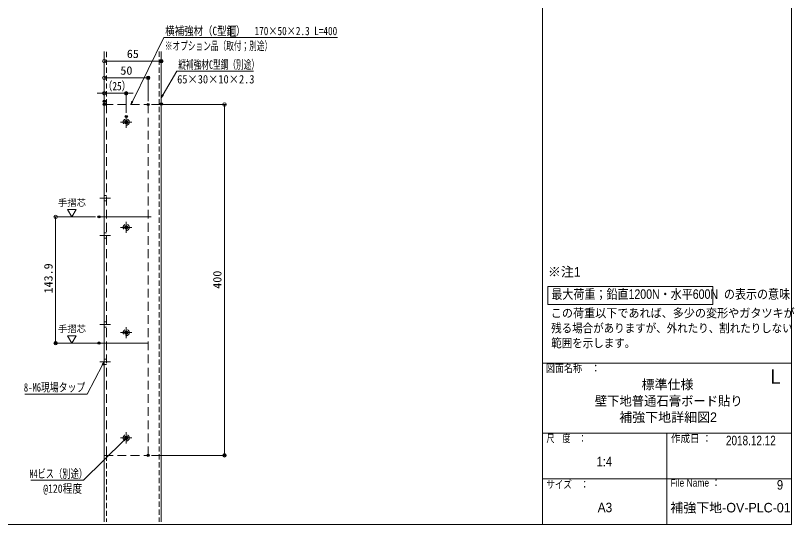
# Model space of a CAD drawing. Units: millimetres, scale not verified. Extents: x -800 to 804, y -556 to 552.
# Drawn here: x -85 to 804, y -556 to 24 of the extents above; entities that cross this region are included whole.
import ezdxf
from ezdxf.enums import TextEntityAlignment as Align

# ---------------------------------------------------------------- set-up
doc = ezdxf.new("R2010")
doc.units = ezdxf.units.MM
doc.header["$LTSCALE"] = 5
doc.header["$PDMODE"] = 32
doc.header["$PDSIZE"] = 2.5
for name, pattern in [('DASHED1', [1.8, 1.2, -0.6]), ('DASHED2', [3, 2, -1]), ('LONG_CHAIN', [21, 18, -1, 1, -1])]:
    doc.linetypes.add(name, pattern=pattern)
for name, color, linetype in [('0-0_08文字', 1, 'Continuous'), ('0-1_moji', 2, 'Continuous'), ('0-9_DEFPOINTS', 1, 'Continuous')]:
    doc.layers.add(name, color=color, linetype=linetype)
for name, color, linetype, lineweight in [('0-2_10ユーザー', 4, 'Continuous', 9), ('0-3_zumenwaku', 6, 'Continuous', 9), ('0-6_2通り芯', 1, 'LONG_CHAIN', 9), ('0-7_6文字', 1, 'Continuous', 9), ('0-8_0', 5, 'DASHED2', 9), ('0-B_HASEN', 4, 'DASHED2', 9), ('0-C_CENTER', 5, 'LONG_CHAIN', 9), ('0-E_GR1-1', 7, 'Continuous', 9)]:
    doc.layers.add(name, color=color, linetype=linetype, lineweight=lineweight)
doc.styles.add('ＭＳ ゴシック', font='')
doc.styles.add('ＭＳ Ｐゴシック', font='')
doc.styles.get('ＭＳ ゴシック').set_extended_font_data('MS Gothic')
doc.styles.get('ＭＳ Ｐゴシック').set_extended_font_data('MS PGothic')

# ---------------------------------------------------------------- blocks, each defined once
blk = doc.blocks.new('_ORIGIN')
at = {"layer": '0-8_0', "color": 1, "linetype": 'Continuous'}
blk.add_line((0, 0), (-5, 0), dxfattribs=at)
blk.add_circle((0, 0), 2.5, dxfattribs=at)
blk = doc.blocks.new('MLeader2')
at = {"layer": '0-7_6文字'}
blk.add_line((100.325, -39.35), (186.271, -39.35), dxfattribs=at)
at = {"layer": '0-7_6文字', "color": 2}
blk.add_line((81.258, -69.634), (83.27, -66.177), dxfattribs=at)
at = {"layer": '0-7_6文字'}
blk.add_lwpolyline([(83.27, -66.177), (98.885, -39.35), (100.325, -39.35)], dxfattribs=at)
at = {"layer": '0-7_6文字', "color": 2}
blk.add_lwpolyline([(83.846, -66.513), (81.258, -69.634), (82.694, -65.842)], dxfattribs=at)
at = {"layer": '0-7_6文字', "color": 2, "style": 'ＭＳ ゴシック'}
for s, width, p in [('縦補強材C型鋼（別途）', 0.65, (100.685, -39.6)), ('65×30×10×2.3', 0.9, (99.351, -56.267))]:
    blk.add_text(s, height=9.604, dxfattribs=dict(at, width=width)).set_placement(p, align=Align.BOTTOM_LEFT)
blk = doc.blocks.new('MLeader8')
at = {"layer": '0-7_6文字', "color": 2}
blk.add_line((41.258, -457.466), (38.414, -460.279), dxfattribs=at)
at = {"layer": '0-7_6文字'}
blk.add_line((-9.098, -505.851), (-67.778, -505.851), dxfattribs=at)
blk.add_lwpolyline([(38.414, -460.279), (-7.658, -505.851), (-9.098, -505.851)], dxfattribs=at)
at = {"layer": '0-7_6文字', "color": 2}
blk.add_lwpolyline([(37.945, -459.805), (41.258, -457.466), (38.883, -460.753)], dxfattribs=at)
at = {"layer": '0-7_6文字', "color": 2, "style": 'ＭＳ ゴシック'}
for s, height, width, p in [('M4ビス（別途）', 9.621, 0.7, (-69.111, -506.101)), ('@120程度', 9.604, 0.85, (-53.527, -522.972))]:
    blk.add_text(s, height=height, dxfattribs=dict(at, width=width)).set_placement(p, align=Align.BOTTOM_LEFT)
blk = doc.blocks.new('MLeader10')
at = {"layer": '0-7_6文字', "color": 2}
blk.add_line((16.248, -370.629), (14.363, -374.157), dxfattribs=at)
at = {"layer": '0-7_6文字'}
blk.add_line((-4.937, -407.578), (-74.556, -407.578), dxfattribs=at)
at = {"layer": '0-7_6文字', "color": 2}
blk.add_lwpolyline([(13.775, -373.843), (16.248, -370.629), (14.951, -374.471)], dxfattribs=at)
at = {"layer": '0-7_6文字'}
blk.add_lwpolyline([(14.363, -374.157), (-3.497, -407.578), (-4.937, -407.578)], dxfattribs=at)
at = {"layer": '0-7_6文字', "color": 2, "style": 'ＭＳ ゴシック', "width": 0.75}
blk.add_text('8-M6現場タップ', height=9.604, dxfattribs=at).set_placement((-75.556, -407.575), align=Align.BOTTOM_LEFT)
blk = doc.blocks.new('MLeader11')
at = {"layer": '0-7_6文字'}
blk.add_line((85.418, -0.99), (282.111, -0.99), dxfattribs=at)
at = {"layer": '0-7_6文字', "color": 2}
blk.add_line((46.575, -77.466), (48.333, -73.873), dxfattribs=at)
at = {"layer": '0-7_6文字'}
blk.add_lwpolyline([(48.333, -73.873), (83.978, -0.99), (85.418, -0.99)], dxfattribs=at)
at = {"layer": '0-7_6文字', "color": 2}
blk.add_lwpolyline([(48.932, -74.166), (46.575, -77.466), (47.734, -73.58)], dxfattribs=at)
at = {"layer": '0-7_6文字', "color": 2, "style": 'ＭＳ ゴシック'}
for s, height, width, p in [('横補強材（C型鋼）  170×50×2.3 L=400\u3000', 9.621, 0.8, (85.778, -1.24)), ('※オプション品（取付；別途）', 9.604, 0.65, (85.347, -18.307))]:
    blk.add_text(s, height=height, dxfattribs=dict(at, width=width)).set_placement(p, align=Align.BOTTOM_LEFT)

msp = doc.modelspace()

# ---------------------------------------------------------------- linework, layer by layer
at = {"layer": '0-2_10ユーザー'}
for points in [[(-20.831, -205.516), (-15.972, -197.1), (-25.69, -197.1)], [(522.306, -284.87), (710.453, -284.87), (710.453, -305.439), (522.306, -305.439)], [(-20.831, -349.416), (-15.972, -341), (-25.69, -341)]]:
    msp.add_lwpolyline(points, close=True, dxfattribs=at)
at = {"layer": '0-2_10ユーザー', "color": 6}
for centre in [(41.258, -97.466), (41.258, -217.466), (41.258, -337.466), (41.258, -457.466)]:
    msp.add_circle(centre, 2, dxfattribs=at)
at = {"layer": '0-3_zumenwaku'}
for p, q in [((516.119, 551.881), (516.119, -556.119)), ((516.119, -372.119), (800.119, -372.119)), ((516.119, -452.119), (800.119, -452.119)), ((658.119, -452.119), (658.119, -556.119)), ((516.119, -504.119), (800.119, -504.119))]:
    msp.add_line(p, q, dxfattribs=at)
msp.add_lwpolyline([(-799.881, -556.119), (800.119, -556.119), (800.119, 551.881), (-799.881, 551.881)], close=True, dxfattribs=at)
at = {"layer": '0-6_2通り芯'}
for p, q in [((8.488, -205.516), (69.668, -205.516)), ((5.839, -349.416), (66.636, -349.416))]:
    msp.add_line(p, q, dxfattribs=at)
at = {"layer": '0-7_6文字', "color": 2}
msp.add_line((166.186, 0.407), (160.388, 0.407), dxfattribs=at)
at = {"layer": '0-7_6文字'}
for p, q in [((16.258, -69.902), (16.258, -25.967)), ((81.258, -72.874), (81.258, -25.967)), ((20.258, -27.967), (77.258, -27.967)), ((16.258, -72.958), (16.258, -45.001)), ((20.258, -47.001), (62.258, -47.001)), ((66.258, -73.466), (66.258, -45.001)), ((12.258, -64.579), (8.258, -64.579)), ((16.258, -73.466), (16.258, -62.579)), ((16.258, -64.579), (41.258, -64.579)), ((41.258, -87.076), (41.258, -62.579)), ((45.258, -64.579), (49.258, -64.579)), ((70.258, -77.466), (155.419, -77.466)), ((153.419, -81.466), (153.419, -473.466)), ((6.178, -205.516), (-41.297, -205.516)), ((-39.297, -209.516), (-39.297, -345.416)), ((6.178, -349.416), (-41.297, -349.416)), ((70.258, -477.466), (155.419, -477.466))]:
    msp.add_line(p, q, dxfattribs=at)
at = {"layer": '0-7_6文字', "color": 2}
msp.add_lwpolyline([(166.186, 11.877), (160.388, 11.877), (160.388, 0.407)], dxfattribs=at)
at = {"layer": '0-8_0', "color": 7, "linetype": 'Continuous'}
for p, q in [((16.258, -17.147), (16.258, -553.284)), ((81.258, -17.147), (81.258, -553.284))]:
    msp.add_line(p, q, dxfattribs=at)
at = {"layer": '0-8_0'}
for p, q in [((39.158, -97.066), (40.858, -97.066)), ((39.158, -97.866), (39.158, -97.066)), ((40.858, -95.366), (41.658, -95.366)), ((40.858, -97.066), (40.858, -95.366)), ((41.658, -95.366), (41.658, -97.066)), ((41.658, -97.066), (43.358, -97.066)), ((43.358, -97.066), (43.358, -97.866)), ((40.858, -97.866), (39.158, -97.866)), ((40.858, -99.566), (40.858, -97.866)), ((41.658, -99.566), (40.858, -99.566)), ((41.658, -97.866), (41.658, -99.566)), ((43.358, -97.866), (41.658, -97.866)), ((39.158, -217.066), (40.858, -217.066)), ((39.158, -217.866), (39.158, -217.066)), ((40.858, -217.866), (39.158, -217.866)), ((40.858, -215.366), (41.658, -215.366)), ((40.858, -217.066), (40.858, -215.366)), ((40.858, -219.566), (40.858, -217.866)), ((41.658, -219.566), (40.858, -219.566)), ((41.658, -215.366), (41.658, -217.066)), ((41.658, -217.066), (43.358, -217.066)), ((41.658, -217.866), (41.658, -219.566)), ((43.358, -217.866), (41.658, -217.866)), ((43.358, -217.066), (43.358, -217.866)), ((39.158, -337.066), (40.858, -337.066)), ((39.158, -337.866), (39.158, -337.066)), ((40.858, -335.366), (41.658, -335.366)), ((40.858, -337.066), (40.858, -335.366)), ((41.658, -335.366), (41.658, -337.066)), ((41.658, -337.066), (43.358, -337.066)), ((43.358, -337.066), (43.358, -337.866)), ((40.858, -337.866), (39.158, -337.866)), ((40.858, -339.566), (40.858, -337.866)), ((41.658, -339.566), (40.858, -339.566)), ((41.658, -337.866), (41.658, -339.566)), ((43.358, -337.866), (41.658, -337.866)), ((39.158, -457.066), (40.858, -457.066)), ((39.158, -457.866), (39.158, -457.066)), ((40.858, -457.866), (39.158, -457.866)), ((40.858, -455.366), (41.658, -455.366)), ((40.858, -457.066), (40.858, -455.366)), ((40.858, -459.566), (40.858, -457.866)), ((41.658, -459.566), (40.858, -459.566)), ((41.658, -455.366), (41.658, -457.066)), ((41.658, -457.066), (43.358, -457.066)), ((41.658, -457.866), (41.658, -459.566)), ((43.358, -457.866), (41.658, -457.866)), ((43.358, -457.066), (43.358, -457.866))]:
    msp.add_line(p, q, dxfattribs=at)
at = {"layer": '0-8_0', "color": 6, "linetype": 'DASHED1'}
for centre in [(41.258, -97.466), (41.258, -217.466), (41.258, -337.466), (41.258, -457.466)]:
    msp.add_circle(centre, 3.5, dxfattribs=at)
at = {"layer": '0-9_DEFPOINTS'}
for p in [(81.258, -27.967), (66.258, -47.001), (41.258, -64.579), (16.258, -73.902), (16.258, -76.958), (16.258, -77.466), (66.258, -77.466), (81.258, -76.874), (41.258, -91.076), (10.178, -205.516), (-39.297, -349.416), (10.178, -349.416), (66.258, -477.466), (153.419, -477.466)]:
    msp.add_point(p, dxfattribs=at)
at = {"layer": '0-B_HASEN', "linetype": 'DASHED1'}
for p, q in [((18.558, -17.302), (18.558, -77.466)), ((78.958, -17.147), (78.958, -553.284)), ((18.558, -477.466), (18.558, -553.284))]:
    msp.add_line(p, q, dxfattribs=at)
at = {"layer": '0-B_HASEN'}
for p, q in [((16.258, -77.466), (66.258, -77.466)), ((18.558, -77.466), (18.558, -477.466)), ((66.258, -77.466), (66.258, -477.466)), ((16.258, -477.466), (66.258, -477.466))]:
    msp.add_line(p, q, dxfattribs=at)
at = {"layer": '0-C_CENTER'}
for p, q in [((47.648, -97.466), (34.868, -97.466)), ((41.258, -103.856), (41.258, -91.076)), ((11.213, -184.303), (23.456, -184.303)), ((41.258, -223.856), (41.258, -211.076)), ((47.648, -217.466), (34.868, -217.466)), ((11.213, -226.729), (23.456, -226.729)), ((11.213, -328.203), (23.456, -328.203)), ((47.648, -337.466), (34.868, -337.466)), ((41.258, -343.856), (41.258, -331.076)), ((11.213, -370.629), (23.456, -370.629)), ((41.258, -463.856), (41.258, -451.076)), ((47.648, -457.466), (34.868, -457.466))]:
    msp.add_line(p, q, dxfattribs=at)
at = {"layer": '0-E_GR1-1'}
for p, q in [((18.558, -181.303), (16.258, -181.303)), ((18.558, -187.303), (16.258, -187.303)), ((18.558, -223.729), (16.258, -223.729)), ((18.558, -229.729), (16.258, -229.729)), ((18.558, -325.203), (16.258, -325.203)), ((18.558, -331.203), (16.258, -331.203)), ((18.558, -367.629), (16.258, -367.629)), ((18.558, -373.629), (16.258, -373.629))]:
    msp.add_line(p, q, dxfattribs=at)

# ---------------------------------------------------------------- block references
at = {"layer": '0-7_6文字'}
for name in ['MLeader11', 'MLeader2', 'MLeader10', 'MLeader8']:
    msp.add_blockref(name, (0, 0), dxfattribs=at)
at = {"layer": '0-7_6文字', "xscale": 0.8, "yscale": 0.8}
for p, rotation in [((16.258, -27.967), 180), ((16.258, -47.001), 180), ((41.258, -64.579), 180), ((153.419, -77.466), 90), ((-39.297, -205.516), 90), ((-39.297, -349.416), 270), ((153.419, -477.466), 270)]:
    msp.add_blockref('_ORIGIN', p, dxfattribs=dict(at, rotation=rotation))
for p in [(81.258, -27.967), (66.258, -47.001), (16.258, -64.579)]:
    msp.add_blockref('_ORIGIN', p, dxfattribs=at)

# ---------------------------------------------------------------- texts
at = {"layer": '0-0_08文字', "style": 'ＭＳ Ｐゴシック'}
for s, height, p in [('手摺芯', 7.588, (-36.589, -195.406)), ('手摺芯', 7.588, (-36.589, -339.306)), ('標準仕様', 10.85, (629.179, -405.237)), ('補強下地詳細図2', 10.85, (603.739, -442.591)), ('補強下地-OV-PLC-01', 10.85, (662.004, -545.693))]:
    msp.add_text(s, height=height, dxfattribs=at).set_placement(p, align=Align.BOTTOM_LEFT)
for s, height, width, p in [('この荷重以下であれば、多少の変形やガタツキが', 9.761, 0.95, (525.651, -323.051)), ('残る場合がありますが、外れたり、割れたりしない', 9.761, 0.9, (526.056, -340.221)), ('範囲を示します。', 9.761, 0.9, (526.11, -357.237)), ('壁下地普通石膏ボード貼り', 10.85, 0.95, (575.849, -424.054)), ('\u3000\u3000\u3000\u30002018.12.12', 10.85, 0.8, (678.139, -469.119)), ('1:4', 10.85, 0.9, (577.834, -493.079)), ('9', 10.85, 0.9, (783.567, -519.714)), ('A3', 10.85, 0.95, (579.169, -545.468))]:
    msp.add_text(s, height=height, dxfattribs=dict(at, width=width)).set_placement(p, align=Align.BOTTOM_LEFT)
at = {"layer": '0-1_moji', "style": 'ＭＳ Ｐゴシック'}
for s, height, p in [('※注1', 10.85, (522.322, -276.819)), ('L', 16.27, (776.129, -400.647))]:
    msp.add_text(s, height=height, dxfattribs=at).set_placement(p, align=Align.BOTTOM_LEFT)
at = {"layer": '0-1_moji', "style": 'ＭＳ Ｐゴシック', "width": 0.85}
msp.add_text('最大荷重；鉛直1200N・水平600N  の表示の意味', height=10.85, dxfattribs=at).set_placement((526.257, -302.246), align=Align.BOTTOM_LEFT)
at = {"layer": '0-3_zumenwaku', "style": 'ＭＳ Ｐゴシック'}
for s, height, width, p in [('図面名称\u3000：', 8.676, 0.85, (520.042, -385.052)), ('尺\u3000度\u3000：', 8.688, 0.75, (520.73, -465.052)), ('作成日 ：', 8.676, 0.9, (662.634, -465.092)), ('サイズ\u3000：', 8.676, 0.8, (520.546, -517.508)), ('File Name ：', 8.676, 0.85, (662.314, -515.644))]:
    msp.add_text(s, height=height, dxfattribs=dict(at, width=width)).set_placement(p, align=Align.BOTTOM_LEFT)
at = {"layer": '0-7_6文字', "color": 2, "style": 'ＭＳ ゴシック'}
for s, height, width, p in [('65', 9.604, 1.05, (41.924, -27.317)), ('50', 9.604, 1.05, (34.591, -46.352)), ('（25）', 9.621, 0.8, (14.718, -64.129))]:
    msp.add_text(s, height=height, dxfattribs=dict(at, width=width)).set_placement(p, align=Align.BOTTOM_LEFT)
at = {"layer": '0-7_6文字', "color": 2, "style": 'ＭＳ ゴシック', "width": 1.05}
for s, p in [('143.9', (-39.947, -292.799)), ('400', (152.77, -287.466))]:
    msp.add_text(s, height=9.604, rotation=90, dxfattribs=at).set_placement(p, align=Align.BOTTOM_LEFT)

doc.saveas('drawing.dxf')
